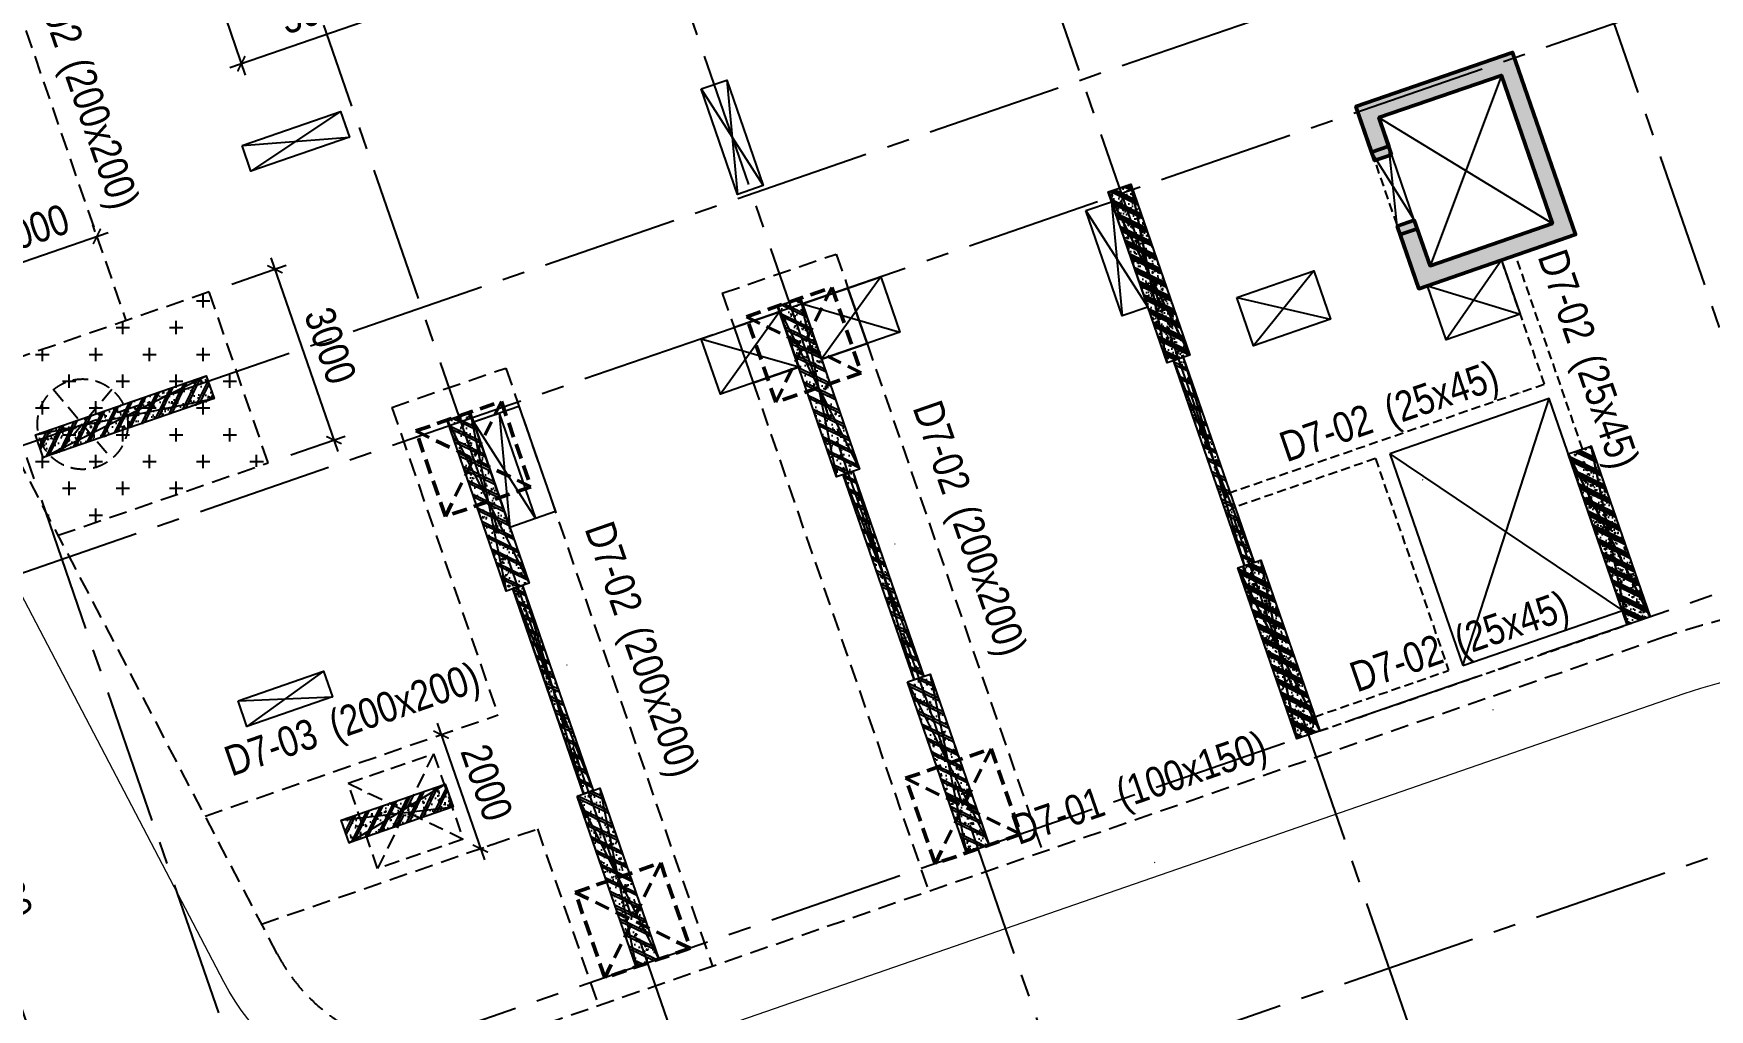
# Model space of a CAD drawing. Header units: millimetres. Extents: x -80883 to 1826631, y -376836 to 309394.
# Drawn here: x 1689287 to 1717096, y -319086 to -302891 of the extents above; entities that cross this region are included whole.
import ezdxf
from ezdxf.enums import TextEntityAlignment as Align

# ---------------------------------------------------------------- set-up
doc = ezdxf.new("R2010")
doc.units = ezdxf.units.MM
doc.header["$LTSCALE"] = 100
doc.header["$PDMODE"] = 32
doc.header["$PDSIZE"] = 2.5
for name, pattern in [('CENTER2', [1.125, 0.75, -0.125, 0.125, -0.125]), ('DASHED', [4.5, 3, -1.5]), ('HIDDEN', [0.375, 0.25, -0.125])]:
    doc.linetypes.add(name, pattern=pattern)
for name, color, linetype in [('ccu11-Khuat', 9, 'DASHED'), ('ccu11-Manh', 8, 'Continuous'), ('ccu11-Thay', 7, 'Continuous'), ('ccu12-Hatch', 250, 'Continuous'), ('ccu12-Manh', 8, 'Continuous'), ('ccu12-Text', 31, 'Continuous'), ('ccu12-Thay', 7, 'Continuous'), ('ccu12-Truc', 13, 'CENTER2'), ('KC-Betong', 6, 'Continuous'), ('KC2-DIM', 251, 'Continuous'), ('KC2-HOOPS', 6, 'Continuous'), ('KCS_BORDER', 255, 'Continuous'), ('KT-Dim', 8, 'Continuous'), ('ST_MBDV Cot vach 220805$0$AUDIT_I_220805193045-5', 6, 'Continuous'), ('Xref.Asix of Basement B2$0$AUDIT_I_220805193045-5', 6, 'Continuous'), ('Xref_ST_MBDV Cot vach 30.7.2022|Xref_ST_MBDV Cot vach 30.7.2022|Xref_ST_MBDV Cot vach 30.7.2022|Xref_ST_MBDV Cot vach 30.7.2022|KC-Betong', 6, 'Continuous')]:
    doc.layers.add(name, color=color, linetype=linetype)
for name, color, linetype, lineweight in [('ccu12-Tencaukien', 9, 'Continuous', 15), ('KT-Net cot vach', 6, 'Continuous', 50), ('ST_MBDV Cot vach 220805$0$KT-Net cot vach', 6, 'Continuous', 50), ('TNG hungdh1', 3, 'Continuous', 13)]:
    doc.layers.add(name, color=color, linetype=linetype, lineweight=lineweight)
doc.styles.add('Arial Narrow', font='ARIALN.TTF')
doc.dimstyles.new('ccu12-200', dxfattribs={"dimscale": 200, "dimtxt": 2.5, "dimasz": 1, "dimexe": 1, "dimexo": 2, "dimgap": 1, "dimtad": 1, "dimdec": 0, "dimrnd": 5, "dimdsep": 46, "dimtxsty": 'Arial Narrow', "dimblk": 'ARCHTICK', "dimcen": -1, "dimdle": 1, "dimclrd": 256, "dimclre": 256, "dimclrt": 3, "dimadec": 0, "dimazin": 2, "dimtfac": 0.1, "dimtdec": 0, "dimtmove": 0, "dimatfit": 1, "dimldrblk": 'ARCHTICK', "dimfxl": 1, "dimtvp": 0.833333, "dimtolj": 1, "dimtzin": 12, "dimarcsym": 0})
pattern_1 = [(50, (-550, 3050), (286.904, -25.101), [30, -330]), (355, (-550, 3050), (-55.5, 300.877), [24, -264]), (100.451, (-526.1, 3047.9), (231.404, 275.776), [25.496, -280.457]), (46.184, (-550, 3130), (426.896, -66.208), [45, -495]), (96.636, (-514.43, 3124.5), (373.865, 389.647), [38.244, -420.685]), (351.184, (-550, 3130), (373.865, 389.65), [36, -396]), (21, (-510, 3110), (238.763, -161.048), [30, -330]), (326, (-510, 3110), (97.326, 290.06), [24, -264]), (71.451, (-490.1, 3096.58), (336.09, 129.012), [25.496, -280.457]), (37.5, (-550, 3050), (4.864, 133.1575), [0, -260.8, 0, -268, 0, -265]), (7.5, (-550, 3050), (105.228, 157.7647), [0, -152.8, 0, -254.8, 0, -101]), (327.5, (-639.2, 3050), (213.529, -9.022), [0, -100, 0, -312, 0, -414]), (317.5, (-679.2, 3050), (233.274, 40.042), [0, -130, 0, -207.2, 0, -294]), (45, (-550, 3050), (-120.208, 120.208), []), (45, (-550, 3099), (-120.208, 120.208), [])]

# ---------------------------------------------------------------- blocks, each defined once
blk = doc.blocks.new('_ARCHTICK')
at = {"color": 0, "linetype": 'ByBlock', "const_width": 0.15}
blk.add_lwpolyline([(-0.5, -0.5), (0.5, 0.5)], dxfattribs=at)
blk = doc.blocks.new('*D997')
at = {"layer": 'Defpoints', "color": 0, "transparency": 16777216}
for p in [(312032, -68726, 0), (315815, -77470), (312921, -78469)]:
    blk.add_point(p, dxfattribs=at)
at = {"layer": 'KT-Dim', "lineweight": -2, "transparency": 16777216}
for p, q in [((311654, -68857), (309632, -69555)), ((309756, -69300), (312986, -78659)), ((315437, -77601), (312732, -78535))]:
    blk.add_line(p, q, dxfattribs=at)
at = {"layer": 'KT-Dim', "lineweight": -2, "transparency": 16777216, "xscale": 200, "yscale": 200, "zscale": 200}
for p, rotation in [((309821, -69489), 109.0471379637702), ((312921, -78469), 289.0471379637702)]:
    blk.add_blockref('_ARCHTICK', p, dxfattribs=dict(at, rotation=rotation))
at = {"layer": 'KT-Dim', "color": 3, "transparency": 16777216, "insert": (311801, -73831), "char_height": 500, "attachment_point": 5, "rotation": 289.0471, "style": 'Arial Narrow'}
blk.add_mtext('\\A1;9500', dxfattribs=at)
blk = doc.blocks.new('*U653')
h = blk.add_hatch()
h.set_pattern_fill('VATLIEU04', color=250, scale=40, style=0, pattern_type=2)
h.set_pattern_definition(pattern_1)
h.paths.add_polyline_path([(-475, -475), (-75, -475), (-75, 2525), (-475, 2525)])
at = {"color": 6, "ltscale": 0.25}
blk.add_lwpolyline([(-475, -475), (-75, -475), (-75, 2525), (-475, 2525)], close=True, dxfattribs=at)
at = {"layer": 'Defpoints', "linetype": 'ByBlock', "ltscale": 30}
for p, q in [((-75, -475), (-475, 2525)), ((-475, -475), (-75, 2525))]:
    blk.add_line(p, q, dxfattribs=at)
blk = doc.blocks.new('*U651')
h = blk.add_hatch()
h.set_pattern_fill('VATLIEU04', color=250, scale=40, style=0, pattern_type=2)
h.set_pattern_definition(pattern_1)
h.paths.add_polyline_path([(-475, -475), (-75, -475), (-75, 2525), (-475, 2525)])
at = {"color": 6, "ltscale": 0.25}
blk.add_lwpolyline([(-475, -475), (-75, -475), (-75, 2525), (-475, 2525)], close=True, dxfattribs=at)
at = {"layer": 'Defpoints', "linetype": 'ByBlock', "ltscale": 30}
for p, q in [((-75, -475), (-475, 2525)), ((-475, -475), (-75, 2525))]:
    blk.add_line(p, q, dxfattribs=at)
blk = doc.blocks.new('*U655')
h = blk.add_hatch()
h.set_pattern_fill('VATLIEU04', color=250, scale=40, style=0, pattern_type=2)
h.set_pattern_definition([(50, (-550, 1877.43), (286.904, -25.1), [30, -330]), (355, (-550, 1877.43), (-55.5, 300.877), [24, -264]), (100.451, (-526.1, 1875.33), (231.404, 275.776), [25.496, -280.457]), (46.184, (-550, 1957.43), (426.896, -66.21), [45, -495]), (96.636, (-514.43, 1951.9), (373.865, 389.65), [38.244, -420.685]), (351.184, (-550, 1957.43), (373.865, 389.65), [36, -396]), (21, (-510, 1937.43), (238.763, -161.048), [30, -330]), (326, (-510, 1937.43), (97.326, 290.06), [24, -264]), (71.451, (-490.1, 1924), (336.09, 129.012), [25.496, -280.457]), (37.5, (-550, 1877.43), (4.864, 133.1575), [0, -260.8, 0, -268, 0, -265]), (7.5, (-550, 1877.43), (105.228, 157.765), [0, -152.8, 0, -254.8, 0, -101]), (327.5, (-639.2, 1877.43), (213.529, -9.022), [0, -100, 0, -312, 0, -414]), (317.5, (-679.2, 1877.43), (233.274, 40.042), [0, -130, 0, -207.2, 0, -294]), (45, (-550, 1877.43), (-120.208, 120.208), []), (45, (-550, 1926.43), (-120.208, 120.208), [])])
h.paths.add_polyline_path([(-475, -475), (-75, -475), (-75, 1352), (-475, 1352)])
at = {"color": 6, "ltscale": 0.25}
blk.add_lwpolyline([(-475, -475), (-75, -475), (-75, 1352), (-475, 1352)], close=True, dxfattribs=at)
at = {"layer": 'Defpoints', "linetype": 'ByBlock', "ltscale": 30}
for p, q in [((-75, -475), (-475, 1352)), ((-475, -475), (-75, 1352))]:
    blk.add_line(p, q, dxfattribs=at)
blk = doc.blocks.new('MBCOTVACH-T7-PN')
at = {"layer": 'ST_MBDV Cot vach 220805$0$KT-Net cot vach'}
h = blk.add_hatch(dxfattribs=at)
h.set_pattern_fill('1BETONG2-BOP', color=250, scale=30, style=0, pattern_type=2)
h.set_pattern_definition([(69.0471, (17329.28, -10971.5), (209.5408, 52.4275), [22.5, -247.5]), (14.0471, (17329.28, -10971.5), (-112.989, 199.7187), [18, -198]), (119.4985, (17346.74, -10967.13), (96.552, 252.1462), [19.122, -210.3426]), (65.2313, (17309.7, -10914.8), (318.848, 57.55), [33.75, -371.25]), (115.6827, (17336.27, -10910), (169.677, 367.7426), [28.683, -315.514]), (10.2313, (17309.7, -10914.8), (169.677, 367.743), [27, -297]), (40.0471, (17342.95, -10919.18), (208.686, -55.7332), [22.5, -247.5]), (245.0471, (17342.95, -10919.18), (226.3168, -37.8782), [18, -198]), (90.4985, (17360.34, -10923.82), (206.6893, 173.7226), [19.122, -210.3426]), (86.54714, (17329.276, -10971.5), (-73.03432, 68.2125), [0, -195.6, 0, -201, 0, -198.75]), (23.5471, (17329.28, -10971.5), (43.1377, 135.5289), [0, -114.6, 0, -191.1, 0, -75.75]), (346.54714, (17266.04, -10993.335), (153.58697, 45.86723), [0, -75, 0, -234, 0, -310.5]), (336.5471, (17237.68, -11003.13), (155.5764, 85.4834), [0, -97.5, 0, -155.4, 0, -220.5]), (334.0471, (17329.28, -10971.5), (55.798, 114.6422), []), (334.0471, (17317.28, -10936.76), (55.798, 114.6422), [])])
h.paths.add_polyline_path([(25818, -4152), (25606, -3537), (27639, -2836), (28487, -5293), (26455, -5995), (26243, -5380), (25959, -5478), (26269, -6376), (28869, -5479), (27824, -2454), (25225, -3351), (25535, -4249)])
at = {"layer": 'ST_MBDV Cot vach 220805$0$KT-Net cot vach', "elevation": 0}
blk.add_lwpolyline([(25818, -4152), (25606, -3537), (27639, -2836), (28487, -5293), (26455, -5995), (26243, -5380), (25959, -5478), (26269, -6376), (28869, -5479), (27824, -2454), (25225, -3351), (25535, -4249)], close=True, dxfattribs=at)
at = {"layer": 'ST_MBDV Cot vach 220805$0$AUDIT_I_220805193045-5', "linetype": 'ByBlock'}
for name, p, xscale, rotation in [('*U651', (21717, -5065, 0), -1.000000000000001, 199.0471379540016), ('*U651', (16234, -6958, 0), -1.000000000000001, 199.0471379540016), ('*U651', (10752, -8851, 0), -1.000000000000001, 199.0471379540016), ('*U651', (29353, -9411, 0), -1.000000000000001, 199.0471379540016), ('*U651', (23871, -11304, 0), -1.000000000000001, 199.0471379540016), ('*U651', (18388, -13196, 0), -1.000000000000001, 199.0471379540016), ('*U655', (8812, -14968, 0), -1, 289.0471379540017), ('*U651', (12906, -15089, 0), -1.000000000000001, 199.0471379540016)]:
    blk.add_blockref(name, p, dxfattribs=dict(at, xscale=xscale, rotation=rotation))
at = {"layer": 'ST_MBDV Cot vach 220805$0$AUDIT_I_220805193045-5', "linetype": 'ByBlock', "extrusion": (-1.72044e-08, -5.9383e-09, 1), "xscale": -1, "rotation": 289.0507796949594}
blk.add_blockref('*U653', (3738, -8575, 0), dxfattribs=at)
blk = doc.blocks.new('*U694')
at = {"layer": 'ccu12-Tencaukien', "color": 8, "ltscale": 10000}
blk.add_line((361, -155), (354, -155), dxfattribs=at)
at = {"layer": 'ccu12-Text', "color": 2, "style": 'Arial Narrow', "width": 0.8}
blk.add_attdef('SH', text='', height=300, dxfattribs=at).set_placement((276, 6), align=Align.BOTTOM_RIGHT)
at = {"layer": 'ccu12-Text', "color": 31, "style": 'Arial Narrow', "width": 0.8}
for tag, p in [('(', (508, -75)), ('KT', (633, -75)), (')', (963, -75))]:
    blk.add_attdef(tag, text='', height=250, dxfattribs=at).set_placement(p, align=Align.BOTTOM_LEFT)
blk = doc.blocks.new('*U692')
at = {"layer": 'ccu12-Tencaukien', "color": 8, "ltscale": 10000}
blk.add_line((361, -155), (354, -155), dxfattribs=at)
at = {"layer": 'ccu12-Text', "color": 2, "style": 'Arial Narrow', "width": 0.8}
blk.add_attdef('SH', text='', height=300, dxfattribs=at).set_placement((276, 6), align=Align.BOTTOM_RIGHT)
at = {"layer": 'ccu12-Text', "color": 31, "style": 'Arial Narrow', "width": 0.8}
for tag, p in [('(', (508, -75)), ('KT', (633, -75)), (')', (963, -75))]:
    blk.add_attdef(tag, text='', height=250, dxfattribs=at).set_placement(p, align=Align.BOTTOM_LEFT)
blk = doc.blocks.new('MBKC-T7-PN-1')
at = {"layer": 'ccu12-Hatch', "ltscale": 0.5}
h = blk.add_hatch(dxfattribs=at)
h.set_pattern_fill('CROSS', color=256, scale=70)
h.set_pattern_definition([(0, (-1888013.78, 300749.45), (444.5, 444.5), [222.25, -666.75]), (90, (-1887902.65, 300638.33), (-444.5, 444.5), [222.25, -666.75])])
h.paths.add_polyline_path([(2287, -7780), (3693, -10468), (7177, -9265), (6197, -6429)])
at = {"color": 3}
for p, q in [((16797, -6367), (17114, -7284)), ((14907, -7020), (15224, -7937))]:
    blk.add_line(p, q, dxfattribs=at)
at = {"ltscale": 0.5}
for points in [[(16797, -6367), (16041, -6628), (16358, -7545), (17114, -7284), (16797, -6367)], [(15663, -6759), (14907, -7020), (15224, -7937), (15980, -7676), (15663, -6759)], [(10582, -8587), (11338, -8326), (11942, -10075), (11185, -10336), (10582, -8587)]]:
    blk.add_lwpolyline(points, dxfattribs=at)
at = {"layer": 'ccu11-Khuat', "color": 4}
for p, q in [((1981, 1310), (4817, -6906)), ((14711, -6452), (16602, -5800)), ((16602, -5800), (16797, -6367)), ((14711, -6452), (14907, -7020)), ((17114, -7284), (20028, -15725)), ((9229, -8345), (11119, -7692)), ((11119, -7692), (14547, -17621)), ((15224, -7937), (18138, -16379)), ((9229, -8345), (10991, -13449)), ((6130, -15127), (10991, -13449)), ((7067, -16920), (11644, -15340)), ((11644, -15340), (12657, -18275))]:
    blk.add_line(p, q, dxfattribs=at)
blk.add_lwpolyline([(30527, 11150, -0.116403), (42216, 12547), (57515, 8143, -0.289834), (59781, 5504), (65041, -9696, 0.318129), (69737, -13061), (99388, -13229, -0.321297), (101187, -14512), (104694, -30014, -0.44713), (101657, -35141), (55507, -34879, -0.334871), (51047, -31945), (46522, -18868, 0.375007), (30346, -12154), (10967, -18860, -0.370185), (7327, -17415), (-171, -3079, -0.458421), (1506, 1146)], format="xyb", close=True, dxfattribs=at)
at = {"layer": 'ccu11-Khuat', "ltscale": 0.5}
for points in [[(28985, -9035), (27876, -5822)], [(27639, -5903), (28351, -7964), (23138, -9764)], [(25550, -9195), (23220, -10000)], [(25550, -9195), (26764, -12712)], [(24624, -13715), (29728, -11953)], [(24542, -13479), (26764, -12712)]]:
    blk.add_lwpolyline(points, dxfattribs=at)
at = {"layer": 'ccu11-Khuat', "color": 4}
blk.add_lwpolyline([(3693, -10468), (7177, -9265), (6197, -6429), (2287, -7780)], dxfattribs=at)
at = {"layer": 'ccu12-Manh', "ltscale": 0.5}
for points in [[(27000, -12630), (28432, -8200)], [(25786, -9114), (29646, -11716)]]:
    blk.add_lwpolyline(points, dxfattribs=at)
at = {"layer": 'ccu12-Thay', "ltscale": 0.5}
for points in [[(27000, -12630), (29646, -11716), (28432, -8200), (25786, -9114)], [(25786, -9114), (27000, -12630)]]:
    blk.add_lwpolyline(points, dxfattribs=at)
at = {"layer": 'TNG hungdh1'}
blk.add_lwpolyline([(30192, 12093, -0.117119), (42412, 13531), (57799, 9102, -0.284012), (60755, 5749), (65986, -9369, 0.318129), (69743, -12061), (99390, -12229, -0.326525), (102151, -14245), (105661, -29755, -0.450863), (101747, -36141), (55535, -35879, -0.333243), (50104, -32276), (45598, -19256, 0.373465), (30669, -13101), (11293, -19806), (11293, -19806, -0.370334), (6441, -17879), (-1057, -3543, -0.458476), (1179, 2091), (30192, 12093)], format="xyb", dxfattribs=at)
blk = doc.blocks.new('*D1028')
at = {"layer": 'Defpoints', "color": 0, "transparency": 16777216}
for p in [(1690339, -306257), (1690442, -306557), (1688552, -307209)]:
    blk.add_point(p, dxfattribs=at)
at = {"layer": 'KC2-DIM', "lineweight": -2, "transparency": 16777216}
for p, q in [((1690312, -306179), (1690274, -306068)), ((1688259, -306975), (1690528, -306192)), ((1688421, -306831), (1688383, -306721))]:
    blk.add_line(p, q, dxfattribs=at)
at = {"layer": 'KC2-DIM', "lineweight": -2, "transparency": 16777216, "xscale": 200, "yscale": 200, "zscale": 200}
for p, rotation in [((1690339, -306257), 19.04713795399855), ((1688448, -306910), 199.0471379539985)]:
    blk.add_blockref('_ARCHTICK', p, dxfattribs=dict(at, rotation=rotation))
at = {"layer": 'KC2-DIM', "color": 3, "transparency": 16777216, "insert": (1689245, -306153), "char_height": 500, "attachment_point": 5, "rotation": 19.0471, "style": 'Arial Narrow'}
blk.add_mtext('\\A1;2000', dxfattribs=at)
blk = doc.blocks.new('*D1030')
at = {"layer": 'Defpoints', "color": 0, "transparency": 16777216}
for p in [(1692202, -307179), (1694272, -309638), (1693181, -310014)]:
    blk.add_point(p, dxfattribs=at)
at = {"layer": 'KC2-DIM', "lineweight": -2, "transparency": 16777216}
for p, q in [((1693227, -306613), (1694337, -309827)), ((1692580, -307048), (1693482, -306737)), ((1693559, -309884), (1694461, -309572))]:
    blk.add_line(p, q, dxfattribs=at)
at = {"layer": 'KC2-DIM', "lineweight": -2, "transparency": 16777216, "xscale": 200, "yscale": 200, "zscale": 200}
for p, rotation in [((1693293, -306802), 109.0507796949334), ((1694272, -309638), 289.0507796949333)]:
    blk.add_blockref('_ARCHTICK', p, dxfattribs=dict(at, rotation=rotation))
at = {"layer": 'KC2-DIM', "color": 3, "transparency": 16777216, "insert": (1694213, -308071), "char_height": 500, "attachment_point": 5, "rotation": 289.0508, "style": 'Arial Narrow'}
blk.add_mtext('\\A1;3000', dxfattribs=at)
blk = doc.blocks.new('*D1031')
at = {"layer": 'Defpoints', "color": 0, "transparency": 16777216}
for p in [(1695785, -314617), (1696702, -316416), (1696437, -316507)]:
    blk.add_point(p, dxfattribs=at)
at = {"layer": 'KC2-DIM', "lineweight": -2, "transparency": 16777216}
for p, q in [((1695984, -314336), (1696768, -316605)), ((1696163, -314486), (1696239, -314460)), ((1696816, -316377), (1696891, -316350))]:
    blk.add_line(p, q, dxfattribs=at)
at = {"layer": 'KC2-DIM', "lineweight": -2, "transparency": 16777216, "xscale": 200, "yscale": 200, "zscale": 200}
for p, rotation in [((1696050, -314525), 109.0471379539973), ((1696702, -316416), 289.0471379539973)]:
    blk.add_blockref('_ARCHTICK', p, dxfattribs=dict(at, rotation=rotation))
at = {"layer": 'KC2-DIM', "color": 3, "transparency": 16777216, "insert": (1696806, -315322), "char_height": 500, "attachment_point": 5, "rotation": 289.0471, "style": 'Arial Narrow'}
blk.add_mtext('\\A1;2000', dxfattribs=at)
blk = doc.blocks.new('LOIT7')
at = {"layer": 'KT-Net cot vach'}
h = blk.add_hatch(dxfattribs=at)
h.set_pattern_fill('1BETONG2-BOP', color=250, scale=30, style=0, pattern_type=2)
h.set_pattern_definition([(69.0471, (17329.28, -10971.5), (209.5408, 52.4275), [22.5, -247.5]), (14.0471, (17329.28, -10971.5), (-112.989, 199.7187), [18, -198]), (119.4985, (17346.74, -10967.13), (96.552, 252.1462), [19.122, -210.3426]), (65.2313, (17309.7, -10914.8), (318.848, 57.55), [33.75, -371.25]), (115.6827, (17336.27, -10910), (169.677, 367.7426), [28.683, -315.514]), (10.2313, (17309.7, -10914.8), (169.677, 367.743), [27, -297]), (40.0471, (17342.95, -10919.18), (208.686, -55.7332), [22.5, -247.5]), (245.0471, (17342.95, -10919.18), (226.3168, -37.8782), [18, -198]), (90.4985, (17360.34, -10923.82), (206.6893, 173.7226), [19.122, -210.3426]), (86.54714, (17329.276, -10971.5), (-73.03432, 68.2125), [0, -195.6, 0, -201, 0, -198.75]), (23.5471, (17329.28, -10971.5), (43.1377, 135.5289), [0, -114.6, 0, -191.1, 0, -75.75]), (346.54714, (17266.04, -10993.335), (153.58697, 45.86723), [0, -75, 0, -234, 0, -310.5]), (336.5471, (17237.68, -11003.13), (155.5764, 85.4834), [0, -97.5, 0, -155.4, 0, -220.5]), (334.0471, (17329.28, -10971.5), (55.798, 114.6422), []), (334.0471, (17317.28, -10936.76), (55.798, 114.6422), [])])
h.paths.add_polyline_path([(25769, -4010), (25606, -3537), (27639, -2836), (28487, -5293), (26455, -5995), (26194, -5239), (25910, -5337), (26269, -6376), (28869, -5479), (27824, -2454), (25225, -3351), (25486, -4108)])
at = {"layer": 'ccu11-Khuat', "color": 6, "ltscale": 0.5}
blk.add_lwpolyline([(25486, -4108), (25910, -5337)], dxfattribs=at)
at = {"layer": 'ccu11-Thay', "color": 6, "ltscale": 0.5}
blk.add_lwpolyline([(26194, -5239), (25769, -4010)], dxfattribs=at)
at = {"layer": 'KC2-DIM', "ltscale": 0.5}
for points in [[(27639, -2836), (26455, -5995)], [(25606, -3537), (28487, -5293)], [(25486, -4108), (26194, -5239)], [(25910, -5337), (25769, -4010)]]:
    blk.add_lwpolyline(points, dxfattribs=at)
at = {"layer": 'KT-Net cot vach'}
blk.add_lwpolyline([(25769, -4010), (25606, -3537), (27639, -2836), (28487, -5293), (26455, -5995), (26194, -5239), (25910, -5337), (26269, -6376), (28869, -5479), (27824, -2454), (25225, -3351), (25486, -4108)], close=True, dxfattribs=at)
blk = doc.blocks.new('*U693')
at = {"layer": 'ccu12-Tencaukien', "color": 8, "ltscale": 10000}
blk.add_line((361, -155), (354, -155), dxfattribs=at)
at = {"layer": 'ccu12-Text', "color": 2, "style": 'Arial Narrow', "width": 0.8}
blk.add_attdef('SH', text='', height=300, dxfattribs=at).set_placement((276, 6), align=Align.BOTTOM_RIGHT)
at = {"layer": 'ccu12-Text', "color": 31, "style": 'Arial Narrow', "width": 0.8}
for tag, p in [('(', (508, -75)), ('KT', (633, -75)), (')', (963, -75))]:
    blk.add_attdef(tag, text='', height=250, dxfattribs=at).set_placement(p, align=Align.BOTTOM_LEFT)
blk = doc.blocks.new('LM-T8-MAI-PN')
at = {"layer": 'ccu11-Manh', "color": 252, "ltscale": 0.5}
for p, q in [((14786, -2915), (14964, -4810)), ((14360, -3061), (15389, -4663)), ((8379, -3434), (6891, -4424)), ((6744, -3998), (8526, -3859)), ((21168, -4932), (21347, -6828)), ((20743, -5079), (21772, -6681)), ((24527, -6079), (23528, -7323)), ((27640, -5903), (26721, -7226)), ((17341, -6179), (16358, -7545)), ((26411, -6328), (27950, -6801)), ((16041, -6628), (17658, -7096)), ((23251, -6519), (24804, -6882)), ((15663, -6759), (14680, -8124)), ((14363, -7207), (15980, -7675)), ((10582, -8587), (11611, -10189)), ((11007, -8440), (11185, -10336)), ((8096, -12725), (6825, -13640)), ((6678, -13214), (8243, -13150))]:
    blk.add_line(p, q, dxfattribs=at)
at = {"layer": 'ccu11-Thay', "color": 1}
for points in [[(14360, -3061), (14786, -2915), (15389, -4663), (14964, -4810), (14360, -3061)], [(6744, -3998), (8379, -3434), (8526, -3859), (6891, -4424), (6744, -3998)], [(20743, -5079), (21168, -4932), (21772, -6681), (21347, -6828), (20743, -5079)], [(23251, -6519), (24527, -6079), (24804, -6882), (23528, -7323), (23251, -6519)], [(26411, -6328), (27640, -5903), (27950, -6801), (26721, -7226), (26411, -6328)], [(16041, -6628), (17341, -6179), (17658, -7096), (16358, -7545), (16041, -6628)], [(14363, -7207), (15663, -6759), (15980, -7675), (14680, -8124), (14363, -7207)], [(10582, -8587), (11007, -8440), (11611, -10189), (11185, -10336), (10582, -8587)], [(6678, -13214), (8096, -12725), (8243, -13150), (6825, -13640), (6678, -13214)]]:
    blk.add_lwpolyline(points, dxfattribs=at)
blk = doc.blocks.new('*U696')
at = {"layer": 'ccu12-Tencaukien', "color": 8, "ltscale": 10000}
blk.add_line((361, -155), (354, -155), dxfattribs=at)
at = {"layer": 'ccu12-Text', "color": 2, "style": 'Arial Narrow', "width": 0.8}
blk.add_attdef('SH', text='', height=300, dxfattribs=at).set_placement((276, 6), align=Align.BOTTOM_RIGHT)
at = {"layer": 'ccu12-Text', "color": 31, "style": 'Arial Narrow', "width": 0.8}
for tag, p in [('(', (508, -75)), ('KT', (633, -75)), (')', (963, -75))]:
    blk.add_attdef(tag, text='', height=250, dxfattribs=at).set_placement(p, align=Align.BOTTOM_LEFT)
blk = doc.blocks.new('*D1041')
at = {"layer": 'ccu12-Tencaukien', "lineweight": -2, "ltscale": 0.5, "transparency": 16777216}
for p, q in [((1695312, -301662), (1695636, -302602)), ((1692546, -303457), (1695760, -302347)), ((1692476, -302641), (1692800, -303581))]:
    blk.add_line(p, q, dxfattribs=at)
at = {"layer": 'Defpoints', "color": 0, "ltscale": 0.5, "transparency": 16777216}
for p in [(1695181, -301284), (1692345, -302263), (1695571, -302413)]:
    blk.add_point(p, dxfattribs=at)
at = {"layer": 'ccu12-Tencaukien', "lineweight": -2, "ltscale": 0.5, "transparency": 16777216, "xscale": 200, "yscale": 200, "zscale": 200}
for p, rotation in [((1695571, -302413), 19.04713795399629), ((1692735, -303392), 199.0471379539963)]:
    blk.add_blockref('_ARCHTICK', p, dxfattribs=dict(at, rotation=rotation))
at = {"layer": 'ccu12-Tencaukien', "color": 3, "ltscale": 0.5, "transparency": 16777216, "insert": (1694004, -302472), "char_height": 500, "attachment_point": 5, "rotation": 19.0471, "style": 'Arial Narrow', "bg_fill": 3, "box_fill_scale": 1.1, "bg_fill_color": 256, "bg_fill_true_color": 13158600, "bg_fill_transparency": 0}
blk.add_mtext('\\A1;3000', dxfattribs=at)
blk = doc.blocks.new('*U147')
h = blk.add_hatch()
h.set_pattern_fill('VATLIEU04', color=250, scale=40, style=0, pattern_type=2)
h.set_pattern_definition(pattern_1)
h.paths.add_polyline_path([(-475, -475), (-75, -475), (-75, 2525), (-475, 2525)])
at = {"color": 6, "ltscale": 0.25}
blk.add_lwpolyline([(-475, -475), (-75, -475), (-75, 2525), (-475, 2525)], close=True, dxfattribs=at)
at = {"layer": 'Defpoints', "linetype": 'ByBlock', "ltscale": 30}
for p, q in [((-75, -475), (-475, 2525)), ((-475, -475), (-75, 2525))]:
    blk.add_line(p, q, dxfattribs=at)
blk = doc.blocks.new('*U1010')
at = {"color": 6, "linetype": 'HIDDEN', "ltscale": 10}
for p, q in [((1025, -1025), (-475, 475)), ((1025, 475), (-475, -1025))]:
    blk.add_line(p, q, dxfattribs=at)
blk.add_lwpolyline([(-475, 475), (1025, 475), (1025, -1025), (-475, -1025)], close=True, dxfattribs=at)
blk = doc.blocks.new('*U1011')
at = {"color": 6, "linetype": 'HIDDEN', "ltscale": 10}
for p, q in [((1025, 1025), (-475, -475)), ((1025, -475), (-475, 1025))]:
    blk.add_line(p, q, dxfattribs=at)
blk.add_lwpolyline([(-475, -475), (1025, -475), (1025, 1025), (-475, 1025)], close=True, dxfattribs=at)
blk = doc.blocks.new('*U339')
h = blk.add_hatch()
h.set_pattern_fill('VATLIEU04', color=250, scale=40, style=0, pattern_type=2)
h.set_pattern_definition(pattern_1)
h.paths.add_polyline_path([(-475, -475), (-75, -475), (-75, 2525), (-475, 2525)])
at = {"color": 6, "ltscale": 0.25}
blk.add_lwpolyline([(-475, -475), (-75, -475), (-75, 2525), (-475, 2525)], close=True, dxfattribs=at)
at = {"layer": 'Defpoints', "linetype": 'ByBlock', "ltscale": 30}
for p, q in [((-75, -475), (-475, 2525)), ((-475, -475), (-75, 2525))]:
    blk.add_line(p, q, dxfattribs=at)
blk = doc.blocks.new('MBDV-COTVACH-T7-PN')
at = {"layer": 'KC-Betong', "linetype": 'HIDDEN', "ltscale": 10, "elevation": -3}
for points in [[(3614, -8050), (4581, -9198)], [(4581, -8050), (3615, -9198)]]:
    blk.add_lwpolyline(points, dxfattribs=at)
at = {"layer": 'KC-Betong', "linetype": 'HIDDEN', "ltscale": 10}
blk.add_circle((4098, -8624, -3), 750, dxfattribs=at)
at = {"layer": 'KT-Net cot vach', "rotation": 19.04713795399666}
for p in [(15715, -7137), (10232, -9030), (18358, -14794), (12876, -16687)]:
    blk.add_blockref('*U1010', p, dxfattribs=at)
at = {"layer": 'Xref.Asix of Basement B2$0$AUDIT_I_220805193045-5', "linetype": 'ByBlock', "xscale": -0.9999999999999996, "rotation": 19.04713795400157}
blk.add_blockref('*U147', (29502, -11528), dxfattribs=at)
at = {"layer": 'Xref_ST_MBDV Cot vach 30.7.2022|Xref_ST_MBDV Cot vach 30.7.2022|Xref_ST_MBDV Cot vach 30.7.2022|Xref_ST_MBDV Cot vach 30.7.2022|KC-Betong', "linetype": 'ByBlock'}
for name, p, xscale, rotation in [('*U339', (21866, -7182), -0.9999999999999996, 19.04713795400157), ('*U339', (24020, -13421), -0.9999999999999996, 19.04713795400157), ('*U1011', (9287, -15395, 0), -1, 289.0471379540017)]:
    blk.add_blockref(name, p, dxfattribs=dict(at, xscale=xscale, rotation=rotation))
blk = doc.blocks.new('*U1272')
h = blk.add_hatch()
h.set_pattern_fill('VATLIEU04', color=250, scale=40, style=0, pattern_type=2)
h.set_pattern_definition([(50, (-780, 3650), (286.904, -25.101), [30, -330]), (355, (-780, 3650), (-55.5, 300.877), [24, -264]), (100.4514, (-756.1, 3647.9), (231.404, 275.776), [25.496, -280.457]), (46.184, (-780, 3730), (426.896, -66.208), [45, -495]), (96.636, (-744.43, 3724.5), (373.865, 389.647), [38.244, -420.685]), (351.184, (-780, 3730), (373.865, 389.647), [36, -396]), (21, (-740, 3710), (238.763, -161.048), [30, -330]), (326, (-740, 3710), (97.326, 290.06), [24, -264]), (71.4514, (-720.1, 3696.58), (336.089, 129.012), [25.496, -280.457]), (37.5, (-780, 3650), (4.864, 133.1575), [0, -260.8, 0, -268, 0, -265]), (7.5, (-780, 3650), (105.228, 157.7647), [0, -152.8, 0, -254.8, 0, -101]), (327.5, (-869.2, 3650), (213.529, -9.022), [0, -100, 0, -312, 0, -414]), (317.5, (-909.2, 3650), (233.2745, 40.042), [0, -130, 0, -207.2, 0, -294]), (45, (-780, 3650), (-120.208, 120.208), []), (45, (-780, 3699), (-120.208, 120.208), [])])
h.paths.add_polyline_path([(-475, -475), (-305, -475), (-305, 3125), (-475, 3125)])
at = {"color": 6, "ltscale": 0.25}
blk.add_lwpolyline([(-475, -475), (-305, -475), (-305, 3125), (-475, 3125)], close=True, dxfattribs=at)
at = {"layer": 'Defpoints', "linetype": 'ByBlock', "ltscale": 30}
for p, q in [((-305, -475), (-475, 3125)), ((-475, -475), (-305, 3125))]:
    blk.add_line(p, q, dxfattribs=at)
blk = doc.blocks.new('Grid-ST-flat-3')
at = {"layer": 'ccu12-Truc', "ltscale": 30}
for p, q in [((332626.7, -42661.6), (351716, -97953.1)), ((324450.3, -45484.5), (343539.5, -100776)), ((318967.8, -47377.3), (338057.1, -102668.8)), ((313485.4, -49270.1), (332574.6, -104561.6)), ((306868.6, -51554.5), (325957.9, -106846)), ((348389.9, -54057.7), (307655.7, -68121.1)), ((349042.6, -55948.2), (308308.4, -70011.6)), ((377595.9, -60477.9), (312746.7, -82867)), ((352142.8, -64928.1), (311408.7, -78991.5))]:
    blk.add_line(p, q, dxfattribs=at)
at = {"layer": 'KT-Dim'}
dim = blk.add_linear_dim(base=(312921.2, -78469.5, 0), p1=(312031.6, -68726.2, 0), p2=(315815.2, -77470.3, 0), angle=109.04714, dimstyle='ccu12-200', dxfattribs=at)
dim.commit()
dim.dimension.update_dxf_attribs({"geometry": '*D997', "text_midpoint": (311801.4, -73830.9, 0)})

msp = doc.modelspace()

# ---------------------------------------------------------------- linework, layer by layer
at = {"layer": 'KC2-HOOPS'}
msp.add_lwpolyline([(1694392.1, -315944), (1696118.6, -315345.2), (1696249.9, -315725.5), (1694522.6, -316321.9), (1694391.5, -315944.2)], dxfattribs=at)
at = {"layer": 'KCS_BORDER', "ltscale": 0.5}
for p, q in [((1697239.9, -312104.2), (1698414.7, -315507.1)), ((1697400.6, -312048.7), (1698575.4, -315451.6))]:
    msp.add_line(p, q, dxfattribs=at)

# ---------------------------------------------------------------- block references
for name, p in [('Grid-ST-flat-3', (1377041.6, -243129.8)), ('MBKC-T7-PN-1', (1686004.2, -300749.5)), ('LOIT7', (1686004.2, -300749.5))]:
    msp.add_blockref(name, p)
at = {"layer": 'ccu12-Tencaukien', "extrusion": (-9.79924e-07, -4.38813e-07, 1)}
ref = msp.add_blockref('*U696', (1689345.5, -303433.7, 0.2), dxfattribs=dict(at, xscale=1.815893337873053, yscale=1.815893337873053, zscale=1.815893337873053, rotation=249.5369337144434))
ref.add_attrib('KT', '(200x200)', dxfattribs={"color": 31, "extrusion": (-9.79924e-07, -4.38813e-07, 1), "height": 500, "rotation": 289.08811, "style": 'Arial Narrow'}).set_placement((1689602.5, -303459.6, -1.5), align=Align.BOTTOM_LEFT)
ref.add_attrib('SH', 'D7-02', dxfattribs={"color": 2, "extrusion": (-9.79924e-07, -4.38813e-07, 1), "height": 500, "rotation": 289.08811, "style": 'Arial Narrow'}).set_placement((1689510.8, -303204.7, -1.5), align=Align.BOTTOM_RIGHT)
at = {"layer": 'ccu12-Tencaukien', "extrusion": (-9.80437e-07, -4.37666e-07, 1)}
ref = msp.add_blockref('*U693', (1714441.3, -308343.7, 0.2), dxfattribs=dict(at, xscale=1.815893337873054, yscale=1.815893337873054, zscale=1.815893337873054, rotation=249.4698337379082))
ref.add_attrib('KT', '(25x45)', dxfattribs={"color": 31, "extrusion": (-9.80437e-07, -4.37666e-07, 1), "height": 500, "rotation": 289.02101, "style": 'Arial Narrow'}).set_placement((1714698.2, -308369.9, -1.5), align=Align.BOTTOM_LEFT)
ref.add_attrib('SH', 'D7-02', dxfattribs={"color": 2, "extrusion": (-9.80437e-07, -4.37666e-07, 1), "height": 500, "rotation": 289.02101, "style": 'Arial Narrow'}).set_placement((1714606.8, -308114.9, -1.5), align=Align.BOTTOM_RIGHT)
at = {"layer": 'ccu12-Tencaukien', "extrusion": (4.37666e-07, -9.80437e-07, 1)}
ref = msp.add_blockref('*U693', (1711830.4, -309807.6, -0.1), dxfattribs=dict(at, xscale=1.815893337873054, yscale=1.815893337873054, zscale=1.815893337873054, rotation=339.469833737933))
ref.add_attrib('KT', '(25x45)', dxfattribs={"color": 31, "extrusion": (4.37666e-07, -9.80437e-07, 1), "height": 500, "rotation": 19.02101, "style": 'Arial Narrow'}).set_placement((1711856.5, -309550.6, 1.1), align=Align.BOTTOM_LEFT)
ref.add_attrib('SH', 'D7-02', dxfattribs={"color": 2, "extrusion": (4.37666e-07, -9.80437e-07, 1), "height": 500, "rotation": 19.02101, "style": 'Arial Narrow'}).set_placement((1711601.5, -309642, 1.1), align=Align.BOTTOM_RIGHT)
at = {"layer": 'ccu12-Tencaukien', "extrusion": (-9.79924e-07, -4.38813e-07, 1)}
ref = msp.add_blockref('*U696', (1704072.4, -310850.9, 0.2), dxfattribs=dict(at, xscale=1.815893337873053, yscale=1.815893337873053, zscale=1.815893337873053, rotation=249.5369337144434))
ref.add_attrib('KT', '(200x200)', dxfattribs={"color": 31, "extrusion": (-9.79924e-07, -4.38813e-07, 1), "height": 500, "rotation": 289.08811, "style": 'Arial Narrow'}).set_placement((1704329.4, -310876.7, -1.5), align=Align.BOTTOM_LEFT)
ref.add_attrib('SH', 'D7-02', dxfattribs={"color": 2, "extrusion": (-9.79924e-07, -4.38813e-07, 1), "height": 500, "rotation": 289.08811, "style": 'Arial Narrow'}).set_placement((1704237.7, -310621.8, -1.5), align=Align.BOTTOM_RIGHT)
ref = msp.add_blockref('*U696', (1698629.4, -312858, 0.2), dxfattribs=dict(at, xscale=1.815893337873053, yscale=1.815893337873053, zscale=1.815893337873053, rotation=249.5369337144434))
ref.add_attrib('KT', '(200x200)', dxfattribs={"color": 31, "extrusion": (-9.79924e-07, -4.38813e-07, 1), "height": 500, "rotation": 289.08811, "style": 'Arial Narrow'}).set_placement((1698886.4, -312883.9, -1.5), align=Align.BOTTOM_LEFT)
ref.add_attrib('SH', 'D7-02', dxfattribs={"color": 2, "extrusion": (-9.79924e-07, -4.38813e-07, 1), "height": 500, "rotation": 289.08811, "style": 'Arial Narrow'}).set_placement((1698794.7, -312628.9, -1.5), align=Align.BOTTOM_RIGHT)
at = {"layer": 'ccu12-Tencaukien', "extrusion": (4.37666e-07, -9.80437e-07, 1)}
ref = msp.add_blockref('*U693', (1712996.7, -313626.7, -0.1), dxfattribs=dict(at, xscale=1.815893337873054, yscale=1.815893337873054, zscale=1.815893337873054, rotation=339.469833737933))
ref.add_attrib('KT', '(25x45)', dxfattribs={"color": 31, "extrusion": (4.37666e-07, -9.80437e-07, 1), "height": 500, "rotation": 19.02101, "style": 'Arial Narrow'}).set_placement((1713022.9, -313369.8, 1.1), align=Align.BOTTOM_LEFT)
ref.add_attrib('SH', 'D7-02', dxfattribs={"color": 2, "extrusion": (4.37666e-07, -9.80437e-07, 1), "height": 500, "rotation": 19.02101, "style": 'Arial Narrow'}).set_placement((1712767.9, -313461.2, 1.1), align=Align.BOTTOM_RIGHT)
at = {"layer": 'ccu12-Tencaukien', "extrusion": (4.38813e-07, -9.79924e-07, 1)}
ref = msp.add_blockref('*U692', (1694322.8, -315020.4, -0.1), dxfattribs=dict(at, xscale=1.815893337873055, yscale=1.815893337873055, zscale=1.815893337873055, rotation=339.536933714468))
ref.add_attrib('KT', '(200x200)', dxfattribs={"color": 31, "extrusion": (4.38813e-07, -9.79924e-07, 1), "height": 500, "rotation": 19.08811, "style": 'Arial Narrow'}).set_placement((1694348.7, -314763.4, 1.1), align=Align.BOTTOM_LEFT)
ref.add_attrib('SH', 'D7-03', dxfattribs={"color": 2, "extrusion": (4.38813e-07, -9.79924e-07, 1), "height": 500, "rotation": 19.08811, "style": 'Arial Narrow'}).set_placement((1694093.8, -314855.1, 1.1), align=Align.BOTTOM_RIGHT)
at = {"layer": 'ccu12-Tencaukien', "extrusion": (4.37666e-07, -9.80437e-07, 1)}
ref = msp.add_blockref('*U694', (1707382.3, -316158.4, -0.1), dxfattribs=dict(at, xscale=1.815893337873054, yscale=1.815893337873054, zscale=1.815893337873054, rotation=339.469833737933))
ref.add_attrib('KT', '(100x150)', dxfattribs={"color": 31, "extrusion": (4.37666e-07, -9.80437e-07, 1), "height": 500, "rotation": 19.02101, "style": 'Arial Narrow'}).set_placement((1707408.5, -315901.4, 1.1), align=Align.BOTTOM_LEFT)
ref.add_attrib('SH', 'D7-01', dxfattribs={"color": 2, "extrusion": (4.37666e-07, -9.80437e-07, 1), "height": 500, "rotation": 19.02101, "style": 'Arial Narrow'}).set_placement((1707153.4, -315992.8, 1.1), align=Align.BOTTOM_RIGHT)
at = {"layer": 'Defpoints', "color": 1}
msp.add_blockref('LM-T8-MAI-PN', (1686004.2, -300749.5), dxfattribs=at)
at = {"layer": 'KC2-DIM'}
msp.add_blockref('MBCOTVACH-T7-PN', (1686004.2, -300749.5), dxfattribs=at)
at = {"layer": 'ST_MBDV Cot vach 220805$0$AUDIT_I_220805193045-5', "linetype": 'ByBlock', "xscale": -1, "rotation": 199.0471379540016}
for p in [(1708808.9, -308612.7, 0), (1703326.4, -310505.4, 0), (1697843.9, -312398.2, 0)]:
    msp.add_blockref('*U1272', p, dxfattribs=at)

# ---------------------------------------------------------------- dimensions: what is measured, and where the dimension line sits
at = {"layer": 'KC2-DIM'}
for p1, p2, distance, picture, middle in [((1688551.8, -307209.3), (1690442.3, -306556.6), 316.9, '*D1028', (1689245.1, -306153.1)), ((1692201.5, -307178.7), (1693180.8, -310014.4), 1154.3, '*D1030', (1694212.5, -308071.2)), ((1695784.7, -314616.6), (1696437.4, -316507.1), 280.2, '*D1031', (1696806.3, -315321.9))]:
    dim = msp.add_aligned_dim(p1=p1, p2=p2, distance=distance, dimstyle='ccu12-200', override={"dimzin": 0}, dxfattribs=at)
    dim.commit()
    dim.dimension.update_dxf_attribs({"geometry": picture, "text_midpoint": middle})

# ---------------------------------------------------------------- next in the draw order: dimensions: what is measured, and where the dimension line sits
at = {"layer": 'ccu12-Tencaukien', "color": 252, "ltscale": 0.5}
dim = msp.add_aligned_dim(p1=(1692345.3, -302262.9), p2=(1695181, -301283.9), distance=-1194.1, dimstyle='ccu12-200', override={"dimfxl": 150, "dimtfill": 1}, dxfattribs=at)
dim.commit()
dim.dimension.update_dxf_attribs({"geometry": '*D1041', "text_midpoint": (1694004.2, -302471.8)})

# ---------------------------------------------------------------- next in the draw order: block references
at = {"layer": 'ccu11-Thay'}
msp.add_blockref('MBDV-COTVACH-T7-PN', (1686004.2, -300749.5), dxfattribs=at)

doc.saveas('drawing.dxf')
